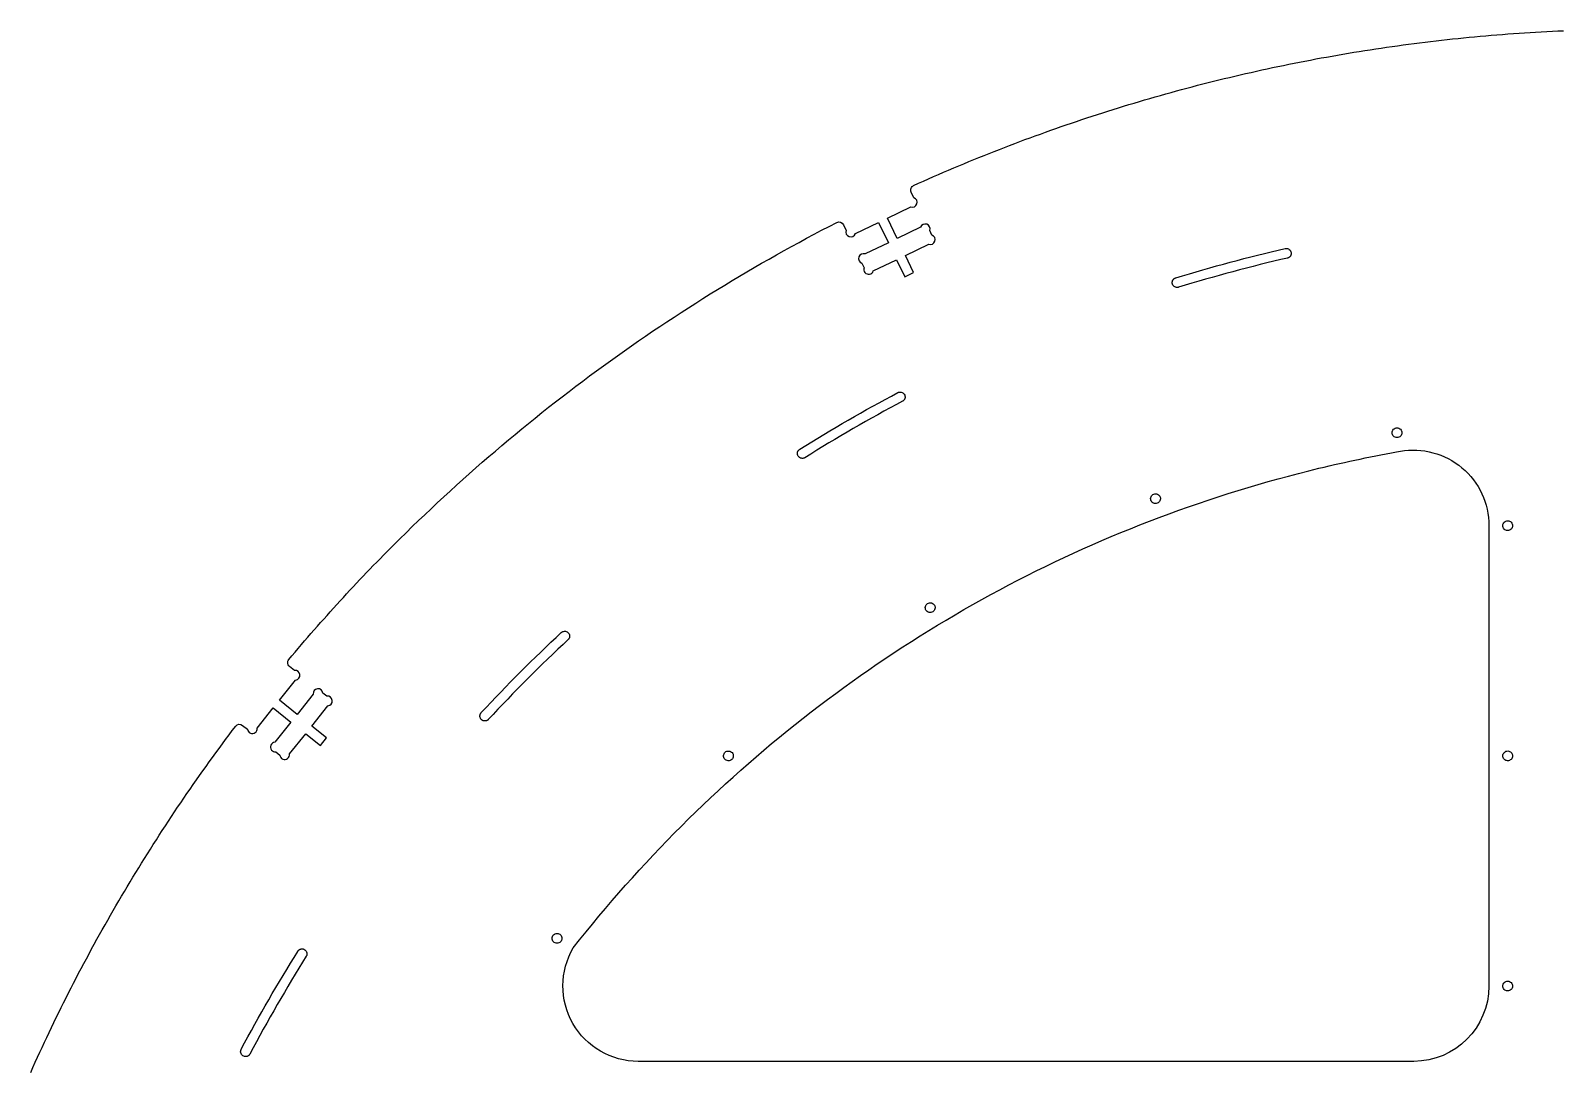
# Model space of a CAD drawing. Extents: x 2 to 157, y -41 to 47.
# Drawn here: x 5.78 to 46.46, y 19.8 to 47.35 of the extents above; entities that cross this region are included whole.
import ezdxf

# ---------------------------------------------------------------- set-up
doc = ezdxf.new("R2010")
doc.units = 0
for name, color, linetype in [('CENTER_DOOR_OPTION', 30, 'CONTINUOUS'), ('OPTIONAL_FIXED_WINDOW', 150, 'CONTINUOUS'), ('SOLID_ENDWALL', 18, 'CONTINUOUS')]:
    doc.layers.add(name, color=color, linetype=linetype)

msp = doc.modelspace()

# ---------------------------------------------------------------- linework, layer by layer
at = {"layer": 'CENTER_DOOR_OPTION'}
msp.add_lwpolyline([(5.778, 19.695), (5.837, 19.828), (5.898, 19.961), (5.958, 20.094), (6.019, 20.227), (6.081, 20.359), (6.143, 20.492), (6.205, 20.624), (6.268, 20.756), (6.331, 20.888), (6.394, 21.019), (6.458, 21.151), (6.523, 21.282), (6.587, 21.413), (6.653, 21.544), (6.718, 21.674), (6.784, 21.805), (6.851, 21.935), (6.918, 22.065), (6.985, 22.195), (7.052, 22.325), (7.121, 22.454), (7.189, 22.583), (7.258, 22.712), (7.327, 22.841), (7.397, 22.97), (7.467, 23.098), (7.538, 23.227), (7.609, 23.355), (7.68, 23.482), (7.752, 23.61), (7.824, 23.737), (7.897, 23.865), (7.97, 23.992), (8.043, 24.118), (8.117, 24.245), (8.191, 24.371), (8.266, 24.497), (8.341, 24.623), (8.416, 24.749), (8.492, 24.874), (8.568, 25), (8.645, 25.125), (8.722, 25.25), (8.8, 25.374), (8.878, 25.499), (8.956, 25.623), (9.034, 25.747), (9.114, 25.87), (9.193, 25.994), (9.273, 26.117), (9.353, 26.24), (9.434, 26.363), (9.515, 26.485), (9.596, 26.608), (9.678, 26.73), (9.761, 26.852), (9.843, 26.973), (9.926, 27.095), (10.01, 27.216), (10.094, 27.337), (10.178, 27.457), (10.263, 27.578), (10.348, 27.698), (10.433, 27.818), (10.519, 27.937), (10.605, 28.057), (10.692, 28.176), (10.779, 28.295), (10.866, 28.414), (10.954, 28.532), (11.043, 28.65), (11.131, 28.768), (11.22, 28.886, -0.414211), (11.403, 28.906), (11.533, 28.803, 1), (11.791, 28.832), (12.219, 29.368), (12.688, 28.994), (12.26, 28.458, 1), (12.289, 28.199), (12.393, 28.117, 1), (12.651, 28.146), (13.079, 28.683), (13.47, 28.371), (13.632, 28.574), (13.241, 28.886), (13.669, 29.422, 1), (13.64, 29.681), (13.536, 29.763, 1), (13.278, 29.734), (12.85, 29.198), (12.381, 29.572), (12.809, 30.108, 1), (12.78, 30.366), (12.65, 30.47, -0.414214), (12.629, 30.652), (12.712, 30.752), (12.796, 30.851), (12.88, 30.949), (12.964, 31.048), (13.048, 31.146), (13.133, 31.244), (13.217, 31.341), (13.303, 31.439), (13.388, 31.536), (13.473, 31.633), (13.559, 31.729), (13.645, 31.825), (13.731, 31.921), (13.818, 32.017), (13.905, 32.113), (13.992, 32.208), (14.079, 32.303), (14.166, 32.397), (14.254, 32.492), (14.342, 32.586), (14.43, 32.68), (14.518, 32.774), (14.607, 32.867), (14.696, 32.96), (14.785, 33.053), (14.874, 33.145), (14.964, 33.238), (15.054, 33.33), (15.144, 33.421), (15.234, 33.513), (15.324, 33.604), (15.415, 33.695), (15.578, 33.857), (15.742, 34.019), (15.907, 34.18), (16.073, 34.34), (16.239, 34.498), (16.406, 34.657), (16.573, 34.814), (16.742, 34.97), (16.911, 35.126), (17.081, 35.28), (17.251, 35.434), (17.422, 35.586), (17.594, 35.738), (17.766, 35.889), (17.939, 36.039), (18.113, 36.188), (18.288, 36.337), (18.463, 36.484), (18.639, 36.63), (18.815, 36.776), (18.992, 36.921), (19.17, 37.064), (19.349, 37.207), (19.528, 37.349), (19.707, 37.49), (19.888, 37.63), (20.069, 37.769), (20.25, 37.907), (20.433, 38.045), (20.616, 38.181), (20.799, 38.316), (20.983, 38.451), (21.168, 38.585), (21.353, 38.717), (21.539, 38.849), (21.726, 38.98), (21.913, 39.11), (22.101, 39.238), (22.289, 39.366), (22.478, 39.493), (22.667, 39.619), (22.857, 39.745), (23.048, 39.869), (23.239, 39.992), (23.431, 40.114), (23.624, 40.236), (23.816, 40.356), (24.01, 40.475), (24.204, 40.594), (24.399, 40.711), (24.594, 40.828), (24.789, 40.944), (24.986, 41.058), (25.182, 41.172), (25.38, 41.285), (25.577, 41.396), (25.776, 41.507), (25.975, 41.617), (26.174, 41.726), (26.374, 41.834), (26.574, 41.94), (26.775, 42.046), (26.977, 42.151), (27.179, 42.255, -0.414211), (27.352, 42.194), (27.424, 42.045, 1), (27.67, 41.959), (28.288, 42.256), (28.548, 41.716), (27.93, 41.418, 1), (27.844, 41.173), (27.901, 41.054, 1), (28.147, 40.968), (28.765, 41.265), (28.982, 40.815), (29.216, 40.928), (28.999, 41.378), (29.618, 41.676, 1), (29.703, 41.921), (29.646, 42.041, 1), (29.401, 42.126), (28.782, 41.829), (28.522, 42.369), (29.14, 42.667, 1), (29.226, 42.912), (29.154, 43.062, -0.414214), (29.215, 43.236), (29.347, 43.295), (29.48, 43.355), (29.613, 43.413), (29.746, 43.472), (29.879, 43.53), (30.013, 43.588), (30.146, 43.645), (30.28, 43.702), (30.414, 43.758), (30.548, 43.814), (30.683, 43.869), (30.817, 43.925), (30.952, 43.979), (31.087, 44.034), (31.222, 44.087), (31.357, 44.141), (31.492, 44.194), (31.628, 44.247), (31.764, 44.299), (31.9, 44.351), (32.036, 44.402), (32.172, 44.453), (32.308, 44.503), (32.445, 44.553), (32.582, 44.603), (32.718, 44.652), (32.855, 44.701), (32.993, 44.75), (33.13, 44.798), (33.268, 44.845), (33.405, 44.892), (33.543, 44.939), (33.681, 44.985), (33.819, 45.031), (33.958, 45.077), (34.096, 45.122), (34.235, 45.166), (34.373, 45.21), (34.512, 45.254), (34.651, 45.297), (34.791, 45.34), (34.93, 45.383), (35.069, 45.425), (35.209, 45.466), (35.349, 45.507), (35.489, 45.548), (35.629, 45.588), (35.769, 45.628), (35.909, 45.668), (36.05, 45.707), (36.191, 45.745), (36.331, 45.783), (36.472, 45.821), (36.613, 45.858), (36.754, 45.895), (36.896, 45.932), (37.037, 45.968), (37.179, 46.003), (37.32, 46.038), (37.462, 46.073), (37.604, 46.107), (37.746, 46.141), (37.888, 46.174), (38.031, 46.207), (38.173, 46.239), (38.316, 46.271), (38.459, 46.303), (38.601, 46.334), (38.744, 46.365), (38.887, 46.395), (39.031, 46.425), (39.174, 46.454), (39.317, 46.483), (39.461, 46.511), (39.605, 46.539), (39.748, 46.567), (39.892, 46.594), (40.036, 46.621), (40.18, 46.647), (40.325, 46.673), (40.469, 46.698), (40.613, 46.723), (40.758, 46.747), (40.903, 46.771), (41.047, 46.795), (41.192, 46.818), (41.337, 46.841), (41.482, 46.863), (41.627, 46.885), (41.773, 46.906), (41.918, 46.927), (42.063, 46.947), (42.209, 46.967), (42.355, 46.987), (42.5, 47.006), (42.646, 47.024), (42.792, 47.042), (42.938, 47.06), (43.084, 47.077), (43.231, 47.094), (43.377, 47.11), (43.523, 47.126), (43.67, 47.141), (43.816, 47.156), (43.963, 47.171), (44.11, 47.185), (44.257, 47.198), (44.403, 47.212), (44.55, 47.224), (44.697, 47.236), (44.845, 47.248), (44.992, 47.259), (45.139, 47.27), (45.287, 47.28), (45.434, 47.29), (45.582, 47.3), (45.729, 47.309), (45.877, 47.317), (46.025, 47.325), (46.172, 47.333), (46.32, 47.34), (46.468, 47.346)], format="xyb", dxfattribs=at)
msp.add_lwpolyline([(5.778, 19.695), (5.837, 19.828), (5.898, 19.961), (5.958, 20.094), (6.019, 20.227), (6.081, 20.359), (6.143, 20.492), (6.205, 20.624), (6.268, 20.756), (6.331, 20.888), (6.394, 21.019), (6.458, 21.151), (6.523, 21.282), (6.587, 21.413), (6.653, 21.544), (6.718, 21.674), (6.784, 21.805), (6.851, 21.935), (6.918, 22.065), (6.985, 22.195), (7.052, 22.325), (7.121, 22.454), (7.189, 22.583), (7.258, 22.712), (7.327, 22.841), (7.397, 22.97), (7.467, 23.098), (7.538, 23.227), (7.609, 23.355), (7.68, 23.482), (7.752, 23.61), (7.824, 23.737), (7.897, 23.865), (7.97, 23.992), (8.043, 24.118), (8.117, 24.245), (8.191, 24.371), (8.266, 24.497), (8.341, 24.623), (8.416, 24.749), (8.492, 24.874), (8.568, 25), (8.645, 25.125), (8.722, 25.25), (8.8, 25.374), (8.878, 25.499), (8.956, 25.623), (9.034, 25.747), (9.114, 25.87), (9.193, 25.994), (9.273, 26.117), (9.353, 26.24), (9.434, 26.363), (9.515, 26.485), (9.596, 26.608), (9.678, 26.73), (9.761, 26.852), (9.843, 26.973), (9.926, 27.095), (10.01, 27.216), (10.094, 27.337), (10.178, 27.457), (10.263, 27.578), (10.348, 27.698), (10.433, 27.818), (10.519, 27.937), (10.605, 28.057), (10.692, 28.176), (10.779, 28.295), (10.866, 28.414), (10.954, 28.532), (11.043, 28.65), (11.131, 28.768), (11.22, 28.886, -0.414211), (11.403, 28.906), (11.533, 28.803, 1), (11.791, 28.832), (12.219, 29.368), (12.688, 28.994), (12.26, 28.458, 1), (12.289, 28.199), (12.393, 28.117, 1), (12.651, 28.146), (13.079, 28.683), (13.47, 28.371), (13.632, 28.574), (13.241, 28.886), (13.669, 29.422, 1), (13.64, 29.681), (13.536, 29.763, 1), (13.278, 29.734), (12.85, 29.198), (12.381, 29.572), (12.809, 30.108, 1), (12.78, 30.366), (12.65, 30.47, -0.414214), (12.629, 30.652), (12.712, 30.752), (12.796, 30.851), (12.88, 30.949), (12.964, 31.048), (13.048, 31.146), (13.133, 31.244), (13.217, 31.341), (13.303, 31.439), (13.388, 31.536), (13.473, 31.633), (13.559, 31.729), (13.645, 31.825), (13.731, 31.921), (13.818, 32.017), (13.905, 32.113), (13.992, 32.208), (14.079, 32.303), (14.166, 32.397), (14.254, 32.492), (14.342, 32.586), (14.43, 32.68), (14.518, 32.774), (14.607, 32.867), (14.696, 32.96), (14.785, 33.053), (14.874, 33.145), (14.964, 33.238), (15.054, 33.33), (15.144, 33.421), (15.234, 33.513), (15.324, 33.604), (15.415, 33.695), (15.578, 33.857), (15.742, 34.019), (15.907, 34.18), (16.073, 34.34), (16.239, 34.498), (16.406, 34.657), (16.573, 34.814), (16.742, 34.97), (16.911, 35.126), (17.081, 35.28), (17.251, 35.434), (17.422, 35.586), (17.594, 35.738), (17.766, 35.889), (17.939, 36.039), (18.113, 36.188), (18.288, 36.337), (18.463, 36.484), (18.639, 36.63), (18.815, 36.776), (18.992, 36.921), (19.17, 37.064), (19.349, 37.207), (19.528, 37.349), (19.707, 37.49), (19.888, 37.63), (20.069, 37.769), (20.25, 37.907), (20.433, 38.045), (20.616, 38.181), (20.799, 38.316), (20.983, 38.451), (21.168, 38.585), (21.353, 38.717), (21.539, 38.849), (21.726, 38.98), (21.913, 39.11), (22.101, 39.238), (22.289, 39.366), (22.478, 39.493), (22.667, 39.619), (22.857, 39.745), (23.048, 39.869), (23.239, 39.992), (23.431, 40.114), (23.624, 40.236), (23.816, 40.356), (24.01, 40.475), (24.204, 40.594), (24.399, 40.711), (24.594, 40.828), (24.789, 40.944), (24.986, 41.058), (25.182, 41.172), (25.38, 41.285), (25.577, 41.396), (25.776, 41.507), (25.975, 41.617), (26.174, 41.726), (26.374, 41.834), (26.574, 41.94), (26.775, 42.046), (26.977, 42.151), (27.179, 42.255, -0.414211), (27.352, 42.194), (27.424, 42.045, 1), (27.67, 41.959), (28.288, 42.256), (28.548, 41.716), (27.93, 41.418, 1), (27.844, 41.173), (27.901, 41.054, 1), (28.147, 40.968), (28.765, 41.265), (28.982, 40.815), (29.216, 40.928), (28.999, 41.378), (29.618, 41.676, 1), (29.703, 41.921), (29.646, 42.041, 1), (29.401, 42.126), (28.782, 41.829), (28.522, 42.369), (29.14, 42.667, 1), (29.226, 42.912), (29.154, 43.062, -0.414214), (29.215, 43.236), (29.347, 43.295), (29.48, 43.355), (29.613, 43.413), (29.746, 43.472), (29.879, 43.53), (30.013, 43.588), (30.146, 43.645), (30.28, 43.702), (30.414, 43.758), (30.548, 43.814), (30.683, 43.869), (30.817, 43.925), (30.952, 43.979), (31.087, 44.034), (31.222, 44.087), (31.357, 44.141), (31.492, 44.194), (31.628, 44.247), (31.764, 44.299), (31.9, 44.351), (32.036, 44.402), (32.172, 44.453), (32.308, 44.503), (32.445, 44.553), (32.582, 44.603), (32.718, 44.652), (32.855, 44.701), (32.993, 44.75), (33.13, 44.798), (33.268, 44.845), (33.405, 44.892), (33.543, 44.939), (33.681, 44.985), (33.819, 45.031), (33.958, 45.077), (34.096, 45.122), (34.235, 45.166), (34.373, 45.21), (34.512, 45.254), (34.651, 45.297), (34.791, 45.34), (34.93, 45.383), (35.069, 45.425), (35.209, 45.466), (35.349, 45.507), (35.489, 45.548), (35.629, 45.588), (35.769, 45.628), (35.909, 45.668), (36.05, 45.707), (36.191, 45.745), (36.331, 45.783), (36.472, 45.821), (36.613, 45.858), (36.754, 45.895), (36.896, 45.932), (37.037, 45.968), (37.179, 46.003), (37.32, 46.038), (37.462, 46.073), (37.604, 46.107), (37.746, 46.141), (37.888, 46.174), (38.031, 46.207), (38.173, 46.239), (38.316, 46.271), (38.459, 46.303), (38.601, 46.334), (38.744, 46.365), (38.887, 46.395), (39.031, 46.425), (39.174, 46.454), (39.317, 46.483), (39.461, 46.511), (39.605, 46.539), (39.748, 46.567), (39.892, 46.594), (40.036, 46.621), (40.18, 46.647), (40.325, 46.673), (40.469, 46.698), (40.613, 46.723), (40.758, 46.747), (40.903, 46.771), (41.047, 46.795), (41.192, 46.818), (41.337, 46.841), (41.482, 46.863), (41.627, 46.885), (41.773, 46.906), (41.918, 46.927), (42.063, 46.947), (42.209, 46.967), (42.355, 46.987), (42.5, 47.006), (42.646, 47.024), (42.792, 47.042), (42.938, 47.06), (43.084, 47.077), (43.231, 47.094), (43.377, 47.11), (43.523, 47.126), (43.67, 47.141), (43.816, 47.156), (43.963, 47.171), (44.11, 47.185), (44.257, 47.198), (44.403, 47.212), (44.55, 47.224), (44.697, 47.236), (44.845, 47.248), (44.992, 47.259), (45.139, 47.27), (45.287, 47.28), (45.434, 47.29), (45.582, 47.3), (45.729, 47.309), (45.877, 47.317), (46.025, 47.325), (46.172, 47.333), (46.32, 47.34), (46.468, 47.346)], format="xyb", dxfattribs=at)
for points in [[(36.247, 40.533), (36.238, 40.531), (36.23, 40.529), (36.222, 40.528), (36.214, 40.528), (36.205, 40.528), (36.197, 40.529), (36.188, 40.531), (36.179, 40.533, -0.414214), (36.086, 40.693), (36.089, 40.702), (36.092, 40.71), (36.096, 40.718), (36.1, 40.726), (36.105, 40.733), (36.11, 40.74), (36.115, 40.747), (36.121, 40.753), (36.127, 40.759), (36.134, 40.764), (36.141, 40.769), (36.148, 40.773), (36.155, 40.777), (36.163, 40.78), (36.171, 40.783), (36.179, 40.786), (36.358, 40.84), (36.538, 40.894), (36.718, 40.947), (36.898, 40.999), (37.078, 41.051), (37.258, 41.101), (37.439, 41.151), (37.62, 41.2), (37.801, 41.248), (37.983, 41.296), (38.165, 41.342), (38.347, 41.388), (38.529, 41.433), (38.711, 41.477), (38.894, 41.521), (39.076, 41.563), (39.085, 41.565), (39.093, 41.567), (39.101, 41.567), (39.11, 41.568), (39.118, 41.568), (39.127, 41.567), (39.136, 41.565), (39.144, 41.563, -0.414214), (39.237, 41.403), (39.234, 41.394), (39.231, 41.386), (39.227, 41.378), (39.223, 41.37), (39.218, 41.363), (39.213, 41.356), (39.208, 41.35), (39.202, 41.344), (39.196, 41.338), (39.189, 41.333), (39.182, 41.328), (39.175, 41.323), (39.168, 41.319), (39.16, 41.316), (39.152, 41.313), (39.144, 41.311), (38.961, 41.268), (38.779, 41.225), (38.596, 41.181), (38.414, 41.136), (38.232, 41.09), (38.051, 41.043), (37.869, 40.996), (37.688, 40.948), (37.507, 40.899), (37.326, 40.849), (37.146, 40.798), (36.965, 40.747), (36.785, 40.695), (36.605, 40.642), (36.426, 40.588)], [(26.327, 36.009), (26.32, 36.005), (26.312, 36.001), (26.305, 35.998), (26.297, 35.996), (26.289, 35.994), (26.28, 35.993), (26.271, 35.992), (26.262, 35.992, -0.414214), (26.131, 36.123), (26.131, 36.132), (26.132, 36.14), (26.134, 36.149), (26.136, 36.158), (26.138, 36.166), (26.141, 36.174), (26.145, 36.181), (26.149, 36.189), (26.154, 36.196), (26.159, 36.203), (26.164, 36.209), (26.17, 36.215), (26.176, 36.221), (26.182, 36.226), (26.189, 36.231), (26.196, 36.236), (26.356, 36.335), (26.515, 36.433), (26.675, 36.531), (26.835, 36.628), (26.996, 36.724), (27.158, 36.82), (27.319, 36.915), (27.481, 37.009), (27.644, 37.103), (27.807, 37.195), (27.97, 37.287), (28.134, 37.379), (28.299, 37.469), (28.463, 37.559), (28.629, 37.648), (28.794, 37.737), (28.801, 37.741), (28.809, 37.744), (28.817, 37.747), (28.825, 37.75), (28.833, 37.752), (28.842, 37.753), (28.851, 37.754), (28.86, 37.754, -0.414214), (28.99, 37.623), (28.99, 37.614), (28.989, 37.606), (28.988, 37.597), (28.986, 37.588), (28.983, 37.58), (28.98, 37.572), (28.976, 37.564), (28.972, 37.557), (28.968, 37.55), (28.963, 37.543), (28.957, 37.537), (28.952, 37.53), (28.946, 37.525), (28.939, 37.519), (28.932, 37.515), (28.925, 37.51), (28.759, 37.422), (28.594, 37.333), (28.429, 37.243), (28.265, 37.152), (28.101, 37.061), (27.938, 36.969), (27.775, 36.876), (27.612, 36.783), (27.45, 36.689), (27.288, 36.594), (27.127, 36.498), (26.966, 36.402), (26.806, 36.305), (26.646, 36.207), (26.486, 36.108)], [(17.926, 29.06), (17.92, 29.054), (17.914, 29.048), (17.907, 29.043), (17.9, 29.039), (17.893, 29.035), (17.885, 29.032), (17.877, 29.029), (17.868, 29.026, -0.414214), (17.708, 29.118), (17.706, 29.127), (17.704, 29.136), (17.703, 29.145), (17.703, 29.153), (17.703, 29.162), (17.704, 29.171), (17.706, 29.179), (17.708, 29.187), (17.71, 29.195), (17.713, 29.203), (17.717, 29.211), (17.721, 29.218), (17.725, 29.225), (17.73, 29.232), (17.736, 29.239), (17.741, 29.245), (17.869, 29.382), (17.998, 29.518), (18.127, 29.654), (18.257, 29.789), (18.387, 29.924), (18.519, 30.058), (18.65, 30.191), (18.782, 30.324), (18.915, 30.457), (19.049, 30.588), (19.183, 30.72), (19.317, 30.85), (19.453, 30.98), (19.589, 31.11), (19.725, 31.239), (19.862, 31.367), (19.868, 31.373), (19.875, 31.378), (19.881, 31.383), (19.889, 31.387), (19.896, 31.391), (19.904, 31.395), (19.912, 31.398), (19.921, 31.401, -0.414214), (20.081, 31.308), (20.083, 31.299), (20.084, 31.291), (20.085, 31.282), (20.085, 31.273), (20.085, 31.265), (20.084, 31.256), (20.083, 31.248), (20.081, 31.239), (20.078, 31.231), (20.075, 31.223), (20.072, 31.216), (20.068, 31.208), (20.063, 31.201), (20.058, 31.194), (20.053, 31.188), (20.047, 31.182), (19.91, 31.054), (19.774, 30.925), (19.638, 30.795), (19.502, 30.665), (19.368, 30.535), (19.234, 30.404), (19.1, 30.272), (18.967, 30.139), (18.835, 30.006), (18.703, 29.873), (18.572, 29.739), (18.442, 29.604), (18.312, 29.469), (18.183, 29.333), (18.054, 29.197)], [(13.095, 22.776), (12.996, 22.617), (12.898, 22.458), (12.801, 22.299), (12.704, 22.138), (12.608, 21.978), (12.512, 21.817), (12.418, 21.655), (12.324, 21.493), (12.23, 21.33), (12.137, 21.167), (12.045, 21.003), (11.954, 20.839), (11.864, 20.674), (11.774, 20.509), (11.684, 20.344), (11.596, 20.178), (11.591, 20.17), (11.587, 20.164), (11.581, 20.157), (11.575, 20.151), (11.569, 20.145), (11.563, 20.14), (11.556, 20.135), (11.549, 20.13), (11.541, 20.126), (11.534, 20.123), (11.526, 20.12), (11.518, 20.117), (11.509, 20.115), (11.5, 20.113), (11.492, 20.113), (11.483, 20.112, -0.414214), (11.352, 20.243), (11.352, 20.252), (11.353, 20.261), (11.354, 20.269), (11.356, 20.277), (11.359, 20.286), (11.362, 20.293), (11.365, 20.301), (11.369, 20.308), (11.458, 20.475), (11.547, 20.64), (11.637, 20.805), (11.728, 20.97), (11.819, 21.134), (11.911, 21.298), (12.004, 21.461), (12.097, 21.624), (12.191, 21.786), (12.286, 21.947), (12.381, 22.109), (12.477, 22.269), (12.574, 22.429), (12.672, 22.589), (12.77, 22.748), (12.869, 22.907), (12.873, 22.914), (12.878, 22.921), (12.883, 22.927), (12.889, 22.934), (12.895, 22.939), (12.902, 22.945), (12.909, 22.95), (12.916, 22.954), (12.923, 22.958), (12.931, 22.962), (12.939, 22.965), (12.947, 22.968), (12.955, 22.97), (12.964, 22.971), (12.973, 22.972), (12.982, 22.972, -0.414214), (13.113, 22.841), (13.113, 22.832), (13.112, 22.823), (13.111, 22.815), (13.109, 22.807), (13.107, 22.799), (13.104, 22.791), (13.1, 22.784)]]:
    msp.add_lwpolyline(points, format="xyb", close=True, dxfattribs=at)
at = {"layer": 'OPTIONAL_FIXED_WINDOW'}
for points in [[(42.049, 36.803, -0.414214), (42.179, 36.673, -0.414214), (42.049, 36.543, -0.414214), (41.919, 36.673, -0.414214)], [(42.037, 36.163), (42.137, 36.181, -0.467483), (44.487, 34.207), (44.487, 21.986, -0.413318), (42.493, 19.986), (21.907, 19.986, -0.57979), (20.182, 22.999), (20.182, 23), (20.35, 23.212), (20.52, 23.423), (20.691, 23.632), (20.864, 23.841), (21.038, 24.048), (21.213, 24.253), (21.391, 24.458), (21.569, 24.66), (21.75, 24.862), (21.931, 25.062), (22.114, 25.261), (22.299, 25.458), (22.485, 25.654), (22.673, 25.849), (22.861, 26.042), (23.052, 26.234), (23.244, 26.424), (23.437, 26.613), (23.632, 26.8), (23.828, 26.986), (24.025, 27.171), (24.224, 27.354), (24.424, 27.535), (24.626, 27.715), (24.829, 27.893), (25.033, 28.07), (25.238, 28.246), (25.445, 28.42), (25.654, 28.592), (25.863, 28.763), (26.074, 28.932), (26.286, 29.1), (26.5, 29.266), (26.714, 29.43), (26.93, 29.593), (27.148, 29.755), (27.366, 29.914), (27.586, 30.072), (27.807, 30.229), (28.029, 30.384), (28.253, 30.537), (28.477, 30.689), (28.703, 30.838), (28.93, 30.987), (29.158, 31.133), (29.388, 31.278), (29.618, 31.421), (29.85, 31.563), (30.083, 31.702), (30.317, 31.841), (30.552, 31.977), (30.789, 32.111), (31.026, 32.244), (31.265, 32.375), (31.504, 32.505), (31.745, 32.632), (31.987, 32.758), (32.23, 32.882), (32.474, 33.004), (32.719, 33.124), (32.965, 33.243), (33.212, 33.36), (33.46, 33.475), (33.709, 33.588), (33.959, 33.699), (34.21, 33.809), (34.463, 33.916), (34.716, 34.022), (34.97, 34.125), (35.225, 34.227), (35.481, 34.327), (35.738, 34.426), (35.996, 34.522), (36.255, 34.616), (36.515, 34.708), (36.776, 34.799), (37.038, 34.887), (37.301, 34.974), (37.564, 35.058), (37.829, 35.141), (38.094, 35.222), (38.36, 35.3), (38.627, 35.377), (38.895, 35.451), (39.164, 35.524), (39.434, 35.595), (39.707, 35.664), (39.84, 35.697), (39.976, 35.73), (40.112, 35.762), (40.248, 35.794), (40.385, 35.826), (40.521, 35.857), (40.658, 35.887), (40.795, 35.917), (40.932, 35.947), (41.07, 35.975), (41.207, 36.004), (41.345, 36.032), (41.483, 36.059), (41.622, 36.086), (41.76, 36.112), (41.899, 36.138)], [(35.684, 34.8, -0.414214), (35.517, 34.877, -0.414214), (35.593, 35.044, -0.414214), (35.76, 34.967, -0.414214)], [(45.115, 34.229, -0.414214), (45.009, 34.078, -0.414214), (44.859, 34.183, -0.414214), (44.964, 34.334, -0.414214)], [(29.723, 31.918, -0.414214), (29.545, 31.962, -0.414214), (29.589, 32.141, -0.414214), (29.768, 32.096, -0.414214)], [(24.387, 27.997, -0.414214), (24.203, 28.009, -0.414214), (24.215, 28.193, -0.414214), (24.398, 28.181, -0.414214)], [(45.115, 28.119, -0.414214), (45.009, 27.968, -0.414214), (44.859, 28.073, -0.414214), (44.964, 28.224, -0.414214)], [(19.858, 23.179, -0.414214), (19.678, 23.145, -0.414214), (19.643, 23.325, -0.414214), (19.824, 23.36, -0.414214)], [(45.009, 21.858, -0.414214), (44.859, 21.964, -0.414214), (44.964, 22.114, -0.414214), (45.115, 22.009, -0.414214)]]:
    msp.add_lwpolyline(points, format="xyb", close=True, dxfattribs=at)
at = {"layer": 'SOLID_ENDWALL'}
msp.add_lwpolyline([(5.778, 19.695), (5.837, 19.828), (5.898, 19.961), (5.958, 20.094), (6.019, 20.227), (6.081, 20.359), (6.143, 20.492), (6.205, 20.624), (6.268, 20.756), (6.331, 20.888), (6.394, 21.019), (6.458, 21.151), (6.523, 21.282), (6.587, 21.413), (6.653, 21.544), (6.718, 21.674), (6.784, 21.805), (6.851, 21.935), (6.918, 22.065), (6.985, 22.195), (7.052, 22.325), (7.121, 22.454), (7.189, 22.583), (7.258, 22.712), (7.327, 22.841), (7.397, 22.97), (7.467, 23.098), (7.538, 23.227), (7.609, 23.355), (7.68, 23.482), (7.752, 23.61), (7.824, 23.737), (7.897, 23.865), (7.97, 23.992), (8.043, 24.118), (8.117, 24.245), (8.191, 24.371), (8.266, 24.497), (8.341, 24.623), (8.416, 24.749), (8.492, 24.874), (8.568, 25), (8.645, 25.125), (8.722, 25.25), (8.8, 25.374), (8.878, 25.499), (8.956, 25.623), (9.034, 25.747), (9.114, 25.87), (9.193, 25.994), (9.273, 26.117), (9.353, 26.24), (9.434, 26.363), (9.515, 26.485), (9.596, 26.608), (9.678, 26.73), (9.761, 26.852), (9.843, 26.973), (9.926, 27.095), (10.01, 27.216), (10.094, 27.337), (10.178, 27.457), (10.263, 27.578), (10.348, 27.698), (10.433, 27.818), (10.519, 27.937), (10.605, 28.057), (10.692, 28.176), (10.779, 28.295), (10.866, 28.414), (10.954, 28.532), (11.043, 28.65), (11.131, 28.768), (11.22, 28.886, -0.414211), (11.403, 28.906), (11.533, 28.803, 1), (11.791, 28.832), (12.219, 29.368), (12.688, 28.994), (12.26, 28.458, 1), (12.289, 28.199), (12.393, 28.117, 1), (12.651, 28.146), (13.079, 28.683), (13.47, 28.371), (13.632, 28.574), (13.241, 28.886), (13.669, 29.422, 1), (13.64, 29.681), (13.536, 29.763, 1), (13.278, 29.734), (12.85, 29.198), (12.381, 29.572), (12.809, 30.108, 1), (12.78, 30.366), (12.65, 30.47, -0.414214), (12.629, 30.652), (12.712, 30.752), (12.796, 30.851), (12.88, 30.949), (12.964, 31.048), (13.048, 31.146), (13.133, 31.244), (13.217, 31.341), (13.303, 31.439), (13.388, 31.536), (13.473, 31.633), (13.559, 31.729), (13.645, 31.825), (13.731, 31.921), (13.818, 32.017), (13.905, 32.113), (13.992, 32.208), (14.079, 32.303), (14.166, 32.397), (14.254, 32.492), (14.342, 32.586), (14.43, 32.68), (14.518, 32.774), (14.607, 32.867), (14.696, 32.96), (14.785, 33.053), (14.874, 33.145), (14.964, 33.238), (15.054, 33.33), (15.144, 33.421), (15.234, 33.513), (15.324, 33.604), (15.415, 33.695), (15.578, 33.857), (15.742, 34.019), (15.907, 34.18), (16.073, 34.34), (16.239, 34.498), (16.406, 34.657), (16.573, 34.814), (16.742, 34.97), (16.911, 35.126), (17.081, 35.28), (17.251, 35.434), (17.422, 35.586), (17.594, 35.738), (17.766, 35.889), (17.939, 36.039), (18.113, 36.188), (18.288, 36.337), (18.463, 36.484), (18.639, 36.63), (18.815, 36.776), (18.992, 36.921), (19.17, 37.064), (19.349, 37.207), (19.528, 37.349), (19.707, 37.49), (19.888, 37.63), (20.069, 37.769), (20.25, 37.907), (20.433, 38.045), (20.616, 38.181), (20.799, 38.316), (20.983, 38.451), (21.168, 38.585), (21.353, 38.717), (21.539, 38.849), (21.726, 38.98), (21.913, 39.11), (22.101, 39.238), (22.289, 39.366), (22.478, 39.493), (22.667, 39.619), (22.857, 39.745), (23.048, 39.869), (23.239, 39.992), (23.431, 40.114), (23.624, 40.236), (23.816, 40.356), (24.01, 40.475), (24.204, 40.594), (24.399, 40.711), (24.594, 40.828), (24.789, 40.944), (24.986, 41.058), (25.182, 41.172), (25.38, 41.285), (25.577, 41.396), (25.776, 41.507), (25.975, 41.617), (26.174, 41.726), (26.374, 41.834), (26.574, 41.94), (26.775, 42.046), (26.977, 42.151), (27.179, 42.255, -0.414211), (27.352, 42.194), (27.424, 42.045, 1), (27.67, 41.959), (28.288, 42.256), (28.548, 41.716), (27.93, 41.418, 1), (27.844, 41.173), (27.901, 41.054, 1), (28.147, 40.968), (28.765, 41.265), (28.982, 40.815), (29.216, 40.928), (28.999, 41.378), (29.618, 41.676, 1), (29.703, 41.921), (29.646, 42.041, 1), (29.401, 42.126), (28.782, 41.829), (28.522, 42.369), (29.14, 42.667, 1), (29.226, 42.912), (29.154, 43.062, -0.414214), (29.215, 43.236), (29.347, 43.295), (29.48, 43.355), (29.613, 43.413), (29.746, 43.472), (29.879, 43.53), (30.013, 43.588), (30.146, 43.645), (30.28, 43.702), (30.414, 43.758), (30.548, 43.814), (30.683, 43.869), (30.817, 43.925), (30.952, 43.979), (31.087, 44.034), (31.222, 44.087), (31.357, 44.141), (31.492, 44.194), (31.628, 44.247), (31.764, 44.299), (31.9, 44.351), (32.036, 44.402), (32.172, 44.453), (32.308, 44.503), (32.445, 44.553), (32.582, 44.603), (32.718, 44.652), (32.855, 44.701), (32.993, 44.75), (33.13, 44.798), (33.268, 44.845), (33.405, 44.892), (33.543, 44.939), (33.681, 44.985), (33.819, 45.031), (33.958, 45.077), (34.096, 45.122), (34.235, 45.166), (34.373, 45.21), (34.512, 45.254), (34.651, 45.297), (34.791, 45.34), (34.93, 45.383), (35.069, 45.425), (35.209, 45.466), (35.349, 45.507), (35.489, 45.548), (35.629, 45.588), (35.769, 45.628), (35.909, 45.668), (36.05, 45.707), (36.191, 45.745), (36.331, 45.783), (36.472, 45.821), (36.613, 45.858), (36.754, 45.895), (36.896, 45.932), (37.037, 45.968), (37.179, 46.003), (37.32, 46.038), (37.462, 46.073), (37.604, 46.107), (37.746, 46.141), (37.888, 46.174), (38.031, 46.207), (38.173, 46.239), (38.316, 46.271), (38.459, 46.303), (38.601, 46.334), (38.744, 46.365), (38.887, 46.395), (39.031, 46.425), (39.174, 46.454), (39.317, 46.483), (39.461, 46.511), (39.605, 46.539), (39.748, 46.567), (39.892, 46.594), (40.036, 46.621), (40.18, 46.647), (40.325, 46.673), (40.469, 46.698), (40.613, 46.723), (40.758, 46.747), (40.903, 46.771), (41.047, 46.795), (41.192, 46.818), (41.337, 46.841), (41.482, 46.863), (41.627, 46.885), (41.773, 46.906), (41.918, 46.927), (42.063, 46.947), (42.209, 46.967), (42.355, 46.987), (42.5, 47.006), (42.646, 47.024), (42.792, 47.042), (42.938, 47.06), (43.084, 47.077), (43.231, 47.094), (43.377, 47.11), (43.523, 47.126), (43.67, 47.141), (43.816, 47.156), (43.963, 47.171), (44.11, 47.185), (44.257, 47.198), (44.403, 47.212), (44.55, 47.224), (44.697, 47.236), (44.845, 47.248), (44.992, 47.259), (45.139, 47.27), (45.287, 47.28), (45.434, 47.29), (45.582, 47.3), (45.729, 47.309), (45.877, 47.317), (46.025, 47.325), (46.172, 47.333), (46.32, 47.34), (46.468, 47.346)], format="xyb", dxfattribs=at)
for points in [[(36.247, 40.533), (36.238, 40.531), (36.23, 40.529), (36.222, 40.528), (36.214, 40.528), (36.205, 40.528), (36.197, 40.529), (36.188, 40.531), (36.179, 40.533, -0.414214), (36.086, 40.693), (36.089, 40.702), (36.092, 40.71), (36.096, 40.718), (36.1, 40.726), (36.105, 40.733), (36.11, 40.74), (36.115, 40.747), (36.121, 40.753), (36.127, 40.759), (36.134, 40.764), (36.141, 40.769), (36.148, 40.773), (36.155, 40.777), (36.163, 40.78), (36.171, 40.783), (36.179, 40.786), (36.358, 40.84), (36.538, 40.894), (36.718, 40.947), (36.898, 40.999), (37.078, 41.051), (37.258, 41.101), (37.439, 41.151), (37.62, 41.2), (37.801, 41.248), (37.983, 41.296), (38.165, 41.342), (38.347, 41.388), (38.529, 41.433), (38.711, 41.477), (38.894, 41.521), (39.076, 41.563), (39.085, 41.565), (39.093, 41.567), (39.101, 41.567), (39.11, 41.568), (39.118, 41.568), (39.127, 41.567), (39.136, 41.565), (39.144, 41.563, -0.414214), (39.237, 41.403), (39.234, 41.394), (39.231, 41.386), (39.227, 41.378), (39.223, 41.37), (39.218, 41.363), (39.213, 41.356), (39.208, 41.35), (39.202, 41.344), (39.196, 41.338), (39.189, 41.333), (39.182, 41.328), (39.175, 41.323), (39.168, 41.319), (39.16, 41.316), (39.152, 41.313), (39.144, 41.311), (38.961, 41.268), (38.779, 41.225), (38.596, 41.181), (38.414, 41.136), (38.232, 41.09), (38.051, 41.043), (37.869, 40.996), (37.688, 40.948), (37.507, 40.899), (37.326, 40.849), (37.146, 40.798), (36.965, 40.747), (36.785, 40.695), (36.605, 40.642), (36.426, 40.588)], [(26.327, 36.009), (26.32, 36.005), (26.312, 36.001), (26.305, 35.998), (26.297, 35.996), (26.289, 35.994), (26.28, 35.993), (26.271, 35.992), (26.262, 35.992, -0.414214), (26.131, 36.123), (26.131, 36.132), (26.132, 36.14), (26.134, 36.149), (26.136, 36.158), (26.138, 36.166), (26.141, 36.174), (26.145, 36.181), (26.149, 36.189), (26.154, 36.196), (26.159, 36.203), (26.164, 36.209), (26.17, 36.215), (26.176, 36.221), (26.182, 36.226), (26.189, 36.231), (26.196, 36.236), (26.356, 36.335), (26.515, 36.433), (26.675, 36.531), (26.835, 36.628), (26.996, 36.724), (27.158, 36.82), (27.319, 36.915), (27.481, 37.009), (27.644, 37.103), (27.807, 37.195), (27.97, 37.287), (28.134, 37.379), (28.299, 37.469), (28.463, 37.559), (28.629, 37.648), (28.794, 37.737), (28.801, 37.741), (28.809, 37.744), (28.817, 37.747), (28.825, 37.75), (28.833, 37.752), (28.842, 37.753), (28.851, 37.754), (28.86, 37.754, -0.414214), (28.99, 37.623), (28.99, 37.614), (28.989, 37.606), (28.988, 37.597), (28.986, 37.588), (28.983, 37.58), (28.98, 37.572), (28.976, 37.564), (28.972, 37.557), (28.968, 37.55), (28.963, 37.543), (28.957, 37.537), (28.952, 37.53), (28.946, 37.525), (28.939, 37.519), (28.932, 37.515), (28.925, 37.51), (28.759, 37.422), (28.594, 37.333), (28.429, 37.243), (28.265, 37.152), (28.101, 37.061), (27.938, 36.969), (27.775, 36.876), (27.612, 36.783), (27.45, 36.689), (27.288, 36.594), (27.127, 36.498), (26.966, 36.402), (26.806, 36.305), (26.646, 36.207), (26.486, 36.108)], [(17.926, 29.06), (17.92, 29.054), (17.914, 29.048), (17.907, 29.043), (17.9, 29.039), (17.893, 29.035), (17.885, 29.032), (17.877, 29.029), (17.868, 29.026, -0.414214), (17.708, 29.118), (17.706, 29.127), (17.704, 29.136), (17.703, 29.145), (17.703, 29.153), (17.703, 29.162), (17.704, 29.171), (17.706, 29.179), (17.708, 29.187), (17.71, 29.195), (17.713, 29.203), (17.717, 29.211), (17.721, 29.218), (17.725, 29.225), (17.73, 29.232), (17.736, 29.239), (17.741, 29.245), (17.869, 29.382), (17.998, 29.518), (18.127, 29.654), (18.257, 29.789), (18.387, 29.924), (18.519, 30.058), (18.65, 30.191), (18.782, 30.324), (18.915, 30.457), (19.049, 30.588), (19.183, 30.72), (19.317, 30.85), (19.453, 30.98), (19.589, 31.11), (19.725, 31.239), (19.862, 31.367), (19.868, 31.373), (19.875, 31.378), (19.881, 31.383), (19.889, 31.387), (19.896, 31.391), (19.904, 31.395), (19.912, 31.398), (19.921, 31.401, -0.414214), (20.081, 31.308), (20.083, 31.299), (20.084, 31.291), (20.085, 31.282), (20.085, 31.273), (20.085, 31.265), (20.084, 31.256), (20.083, 31.248), (20.081, 31.239), (20.078, 31.231), (20.075, 31.223), (20.072, 31.216), (20.068, 31.208), (20.063, 31.201), (20.058, 31.194), (20.053, 31.188), (20.047, 31.182), (19.91, 31.054), (19.774, 30.925), (19.638, 30.795), (19.502, 30.665), (19.368, 30.535), (19.234, 30.404), (19.1, 30.272), (18.967, 30.139), (18.835, 30.006), (18.703, 29.873), (18.572, 29.739), (18.442, 29.604), (18.312, 29.469), (18.183, 29.333), (18.054, 29.197)], [(13.095, 22.776), (12.996, 22.617), (12.898, 22.458), (12.801, 22.299), (12.704, 22.138), (12.608, 21.978), (12.512, 21.817), (12.418, 21.655), (12.324, 21.493), (12.23, 21.33), (12.137, 21.167), (12.045, 21.003), (11.954, 20.839), (11.864, 20.674), (11.774, 20.509), (11.684, 20.344), (11.596, 20.178), (11.591, 20.17), (11.587, 20.164), (11.581, 20.157), (11.575, 20.151), (11.569, 20.145), (11.563, 20.14), (11.556, 20.135), (11.549, 20.13), (11.541, 20.126), (11.534, 20.123), (11.526, 20.12), (11.518, 20.117), (11.509, 20.115), (11.5, 20.113), (11.492, 20.113), (11.483, 20.112, -0.414214), (11.352, 20.243), (11.352, 20.252), (11.353, 20.261), (11.354, 20.269), (11.356, 20.277), (11.359, 20.286), (11.362, 20.293), (11.365, 20.301), (11.369, 20.308), (11.458, 20.475), (11.547, 20.64), (11.637, 20.805), (11.728, 20.97), (11.819, 21.134), (11.911, 21.298), (12.004, 21.461), (12.097, 21.624), (12.191, 21.786), (12.286, 21.947), (12.381, 22.109), (12.477, 22.269), (12.574, 22.429), (12.672, 22.589), (12.77, 22.748), (12.869, 22.907), (12.873, 22.914), (12.878, 22.921), (12.883, 22.927), (12.889, 22.934), (12.895, 22.939), (12.902, 22.945), (12.909, 22.95), (12.916, 22.954), (12.923, 22.958), (12.931, 22.962), (12.939, 22.965), (12.947, 22.968), (12.955, 22.97), (12.964, 22.971), (12.973, 22.972), (12.982, 22.972, -0.414214), (13.113, 22.841), (13.113, 22.832), (13.112, 22.823), (13.111, 22.815), (13.109, 22.807), (13.107, 22.799), (13.104, 22.791), (13.1, 22.784)]]:
    msp.add_lwpolyline(points, format="xyb", close=True, dxfattribs=at)

doc.saveas('drawing.dxf')
